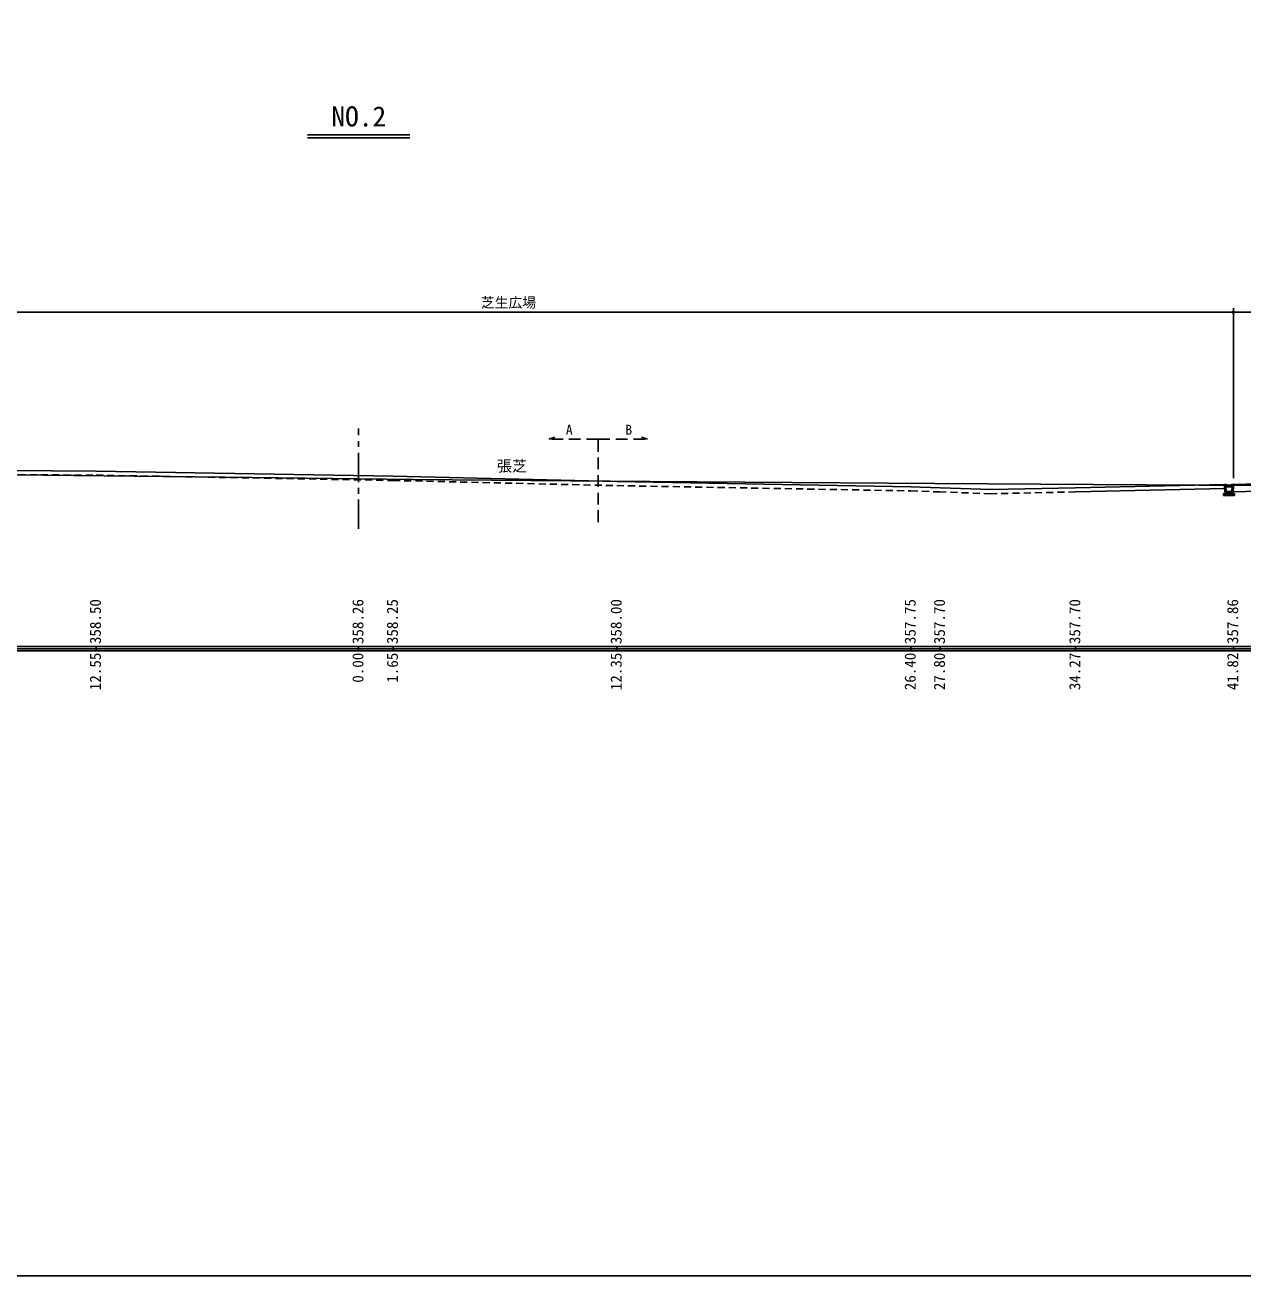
# Model space of a CAD drawing. Units: millimetres on the paper. Extents: x -84 to 7, y -133 to 191.
# Drawn here: x -54.65 to -25.54, y -59.18 to -29.26 of the extents above; entities that cross this region are included whole.
import ezdxf
from ezdxf.enums import TextEntityAlignment as Align

# ---------------------------------------------------------------- set-up
doc = ezdxf.new("R2010")
doc.units = ezdxf.units.MM
doc.header["$LTSCALE"] = 0.14
for name, pattern in [('CHAIN1', [8, 5, -1, 1, -1]), ('DASHED1', [1.8, 1.2, -0.6]), ('DASHED2', [3, 2, -1])]:
    doc.linetypes.add(name, pattern=pattern)
for name, color, linetype in [('0-1_D-BDG-3-DL-2', 7, 'Continuous'), ('0-2_D-TTL-FRAM_枠', 7, 'Continuous'), ('0-3_D-STR-2-文字', 7, 'Continuous'), ('0-4_D-STR-題字', 7, 'Continuous'), ('0-5_D-BDG-2-DL-1', 7, 'Continuous'), ('0-6_D-BMK-中心', 7, 'CHAIN1'), ('0-7_D-STR-1-計線1', 7, 'Continuous'), ('0-8_D-STR-DIM-2高さ', 7, 'Continuous'), ('0-9_D-BDG-1-現況', 7, 'Continuous'), ('0-F_D-STR-BMK-ROW', 7, 'DASHED2')]:
    doc.layers.add(name, color=color, linetype=linetype)
doc.styles.add('ＭＳ ゴシック', font='')
doc.styles.get('ＭＳ ゴシック').set_extended_font_data('MS Gothic')

msp = doc.modelspace()

# ---------------------------------------------------------------- linework, layer by layer
at = {"layer": '0-1_D-BDG-3-DL-2'}
for p, q in [((-73.8141, -44.1307), (3.4526, -44.1307)), ((-73.8141, -44.2307), (3.4526, -44.2307))]:
    msp.add_line(p, q, dxfattribs=at)
at = {"layer": '0-2_D-TTL-FRAM_枠'}
msp.add_lwpolyline([(-76.8141, -2.9807), (3.4526, -2.9807), (3.4526, -59.1807), (-76.8141, -59.1807)], close=True, dxfattribs=at)
at = {"layer": '0-3_D-STR-2-文字'}
for p, q in [((-60.3881, -36.1339), (-25.8192, -36.1339)), ((-25.7942, -36.1339), (-25.8192, -36.1339)), ((-25.7447, -36.1289), (-25.7936, -36.1289)), ((-25.7936, -36.1389), (-25.7447, -36.1389)), ((-25.7921, -36.124), (-25.7463, -36.124)), ((-25.7463, -36.1439), (-25.7921, -36.1439)), ((-25.7492, -36.1189), (-25.7891, -36.1189)), ((-25.7891, -36.1489), (-25.7492, -36.1489)), ((-25.7841, -36.114), (-25.7542, -36.114)), ((-25.7542, -36.1539), (-25.7841, -36.1539)), ((-25.7692, -40.1007), (-25.7692, -36.0339)), ((-25.7692, -39.5614), (-25.7692, -36.0339)), ((-25.7442, -36.1339), (-25.7192, -36.1339)), ((-25.7192, -36.1339), (-23.8241, -36.1339))]:
    msp.add_line(p, q, dxfattribs=at)
for points in [[(-25.7442, -36.1339), (-25.7444, -36.1308), (-25.7449, -36.1277), (-25.7459, -36.1247), (-25.7473, -36.1219), (-25.7489, -36.1192), (-25.7509, -36.1168), (-25.7532, -36.1147), (-25.7558, -36.1128), (-25.7585, -36.1113), (-25.7614, -36.1102), (-25.7645, -36.1094), (-25.7676, -36.109), (-25.7707, -36.109), (-25.7738, -36.1094), (-25.7769, -36.1102), (-25.7798, -36.1113), (-25.7826, -36.1128), (-25.7851, -36.1147), (-25.7874, -36.1168), (-25.7894, -36.1192), (-25.7911, -36.1219), (-25.7924, -36.1247), (-25.7934, -36.1277), (-25.794, -36.1308), (-25.7942, -36.1339), (-25.7692, -36.1339)], [(-25.7442, -36.1339), (-25.7444, -36.1308), (-25.7449, -36.1277), (-25.7459, -36.1247), (-25.7473, -36.1219), (-25.7489, -36.1192), (-25.7509, -36.1168), (-25.7532, -36.1147), (-25.7558, -36.1128), (-25.7585, -36.1113), (-25.7614, -36.1102), (-25.7645, -36.1094), (-25.7676, -36.109), (-25.7707, -36.109), (-25.7738, -36.1094), (-25.7769, -36.1102), (-25.7798, -36.1113), (-25.7826, -36.1128), (-25.7851, -36.1147), (-25.7874, -36.1168), (-25.7894, -36.1192), (-25.7911, -36.1219), (-25.7924, -36.1247), (-25.7934, -36.1277), (-25.794, -36.1308), (-25.7942, -36.1339), (-25.7692, -36.1339)], [(-25.7942, -36.1339), (-25.794, -36.1371), (-25.7934, -36.1402), (-25.7924, -36.1431), (-25.7911, -36.146), (-25.7894, -36.1486), (-25.7874, -36.151), (-25.7851, -36.1532), (-25.7826, -36.155), (-25.7798, -36.1566), (-25.7769, -36.1577), (-25.7738, -36.1585), (-25.7707, -36.1589), (-25.7676, -36.1589), (-25.7645, -36.1585), (-25.7614, -36.1577), (-25.7585, -36.1566), (-25.7558, -36.155), (-25.7532, -36.1532), (-25.7509, -36.151), (-25.7489, -36.1486), (-25.7473, -36.146), (-25.7459, -36.1431), (-25.7449, -36.1402), (-25.7444, -36.1371), (-25.7442, -36.1339), (-25.7692, -36.1339)], [(-25.7942, -36.1339), (-25.794, -36.1371), (-25.7934, -36.1402), (-25.7924, -36.1431), (-25.7911, -36.146), (-25.7894, -36.1486), (-25.7874, -36.151), (-25.7851, -36.1532), (-25.7826, -36.155), (-25.7798, -36.1566), (-25.7769, -36.1577), (-25.7738, -36.1585), (-25.7707, -36.1589), (-25.7676, -36.1589), (-25.7645, -36.1585), (-25.7614, -36.1577), (-25.7585, -36.1566), (-25.7558, -36.155), (-25.7532, -36.1532), (-25.7509, -36.151), (-25.7489, -36.1486), (-25.7473, -36.146), (-25.7459, -36.1431), (-25.7449, -36.1402), (-25.7444, -36.1371), (-25.7442, -36.1339), (-25.7692, -36.1339)]]:
    msp.add_lwpolyline(points, close=True, dxfattribs=at)
at = {"layer": '0-4_D-STR-題字'}
for p, q in [((-47.9058, -31.8937), (-45.4558, -31.8937)), ((-47.9058, -31.9637), (-45.4558, -31.9637))]:
    msp.add_line(p, q, dxfattribs=at)
at = {"layer": '0-5_D-BDG-2-DL-1'}
msp.add_line((-76.8141, -44.1807), (3.4526, -44.1807), dxfattribs=at)
at = {"layer": '0-6_D-BMK-中心'}
msp.add_line((-46.6798, -41.3151), (-46.6798, -38.9174), dxfattribs=at)
at = {"layer": '0-7_D-STR-1-計線1'}
for p, q in [((-25.9779, -40.2507), (-29.5436, -40.3307)), ((-25.9756, -40.3507), (-29.5414, -40.4307)), ((-25.9518, -40.2507), (-25.9779, -40.2507)), ((-25.9779, -40.2507), (-25.9779, -40.3007)), ((-25.9779, -40.3007), (-25.9726, -40.4307)), ((-25.9518, -40.3007), (-25.9779, -40.3007)), ((-25.9518, -40.3007), (-25.9425, -40.407)), ((-25.9309, -40.3057), (-25.8161, -40.3057)), ((-25.8045, -40.407), (-25.7952, -40.3007)), ((-25.7692, -40.2507), (-25.7952, -40.2507)), ((-25.7692, -40.3007), (-25.7952, -40.3007)), ((-25.7692, -40.3007), (-25.7744, -40.4307)), ((-23.8642, -40.3861), (-25.7742, -40.4259)), ((-23.8492, -40.2107), (-25.7692, -40.2507)), ((-25.7692, -40.2507), (-25.7692, -40.3107)), ((-25.7692, -40.3007), (-25.7692, -40.2507)), ((-25.7431, -40.4657), (-26.0039, -40.4657)), ((-26.0039, -40.4657), (-26.0039, -40.5157)), ((-26.0039, -40.5157), (-25.9738, -40.4657)), ((-26.0039, -40.5157), (-25.7431, -40.5157)), ((-25.9889, -40.5157), (-25.9964, -40.5032)), ((-25.9814, -40.4782), (-25.9889, -40.4657)), ((-25.9648, -40.5157), (-25.9347, -40.4657)), ((-25.9498, -40.5157), (-25.9573, -40.5032)), ((-25.7952, -40.4507), (-25.9518, -40.4507)), ((-25.9422, -40.4782), (-25.9498, -40.4657)), ((-25.9269, -40.4207), (-25.8201, -40.4207)), ((-25.9257, -40.5157), (-25.8956, -40.4657)), ((-25.9106, -40.5157), (-25.9182, -40.5032)), ((-25.9031, -40.4782), (-25.9106, -40.4657)), ((-25.8866, -40.5157), (-25.8564, -40.4657)), ((-25.8715, -40.5157), (-25.879, -40.5032)), ((-25.864, -40.4782), (-25.8715, -40.4657)), ((-25.8474, -40.5157), (-25.8173, -40.4657)), ((-25.8324, -40.5157), (-25.8399, -40.5032)), ((-25.8248, -40.4782), (-25.8324, -40.4657)), ((-25.8083, -40.5157), (-25.7782, -40.4657)), ((-25.7932, -40.5157), (-25.8008, -40.5032)), ((-25.7744, -40.4307), (-25.7952, -40.4507)), ((-25.7952, -40.4657), (-25.7952, -40.4507)), ((-25.7857, -40.4782), (-25.7932, -40.4657)), ((-25.7692, -40.5157), (-25.7431, -40.4724)), ((-25.7541, -40.5157), (-25.7616, -40.5032)), ((-25.7466, -40.4782), (-25.7541, -40.4657)), ((-25.7431, -40.5157), (-25.7431, -40.4657)), ((-52.9564, -44.2307), (-52.9564, -44.1307)), ((-46.6807, -44.1307), (-46.6807, -44.2307)), ((-46.6807, -44.1307), (-46.6807, -44.2307)), ((-45.8562, -44.1307), (-45.8562, -44.2307)), ((-40.5073, -44.1307), (-40.5073, -44.2307)), ((-33.4784, -44.1307), (-33.4784, -44.2307)), ((-32.7793, -44.1307), (-32.7793, -44.2307)), ((-29.5436, -44.1307), (-29.5436, -44.2307)), ((-25.7692, -44.1307), (-25.7692, -44.2307))]:
    msp.add_line(p, q, dxfattribs=at)
at = {"layer": '0-7_D-STR-1-計線1', "linetype": 'DASHED1'}
for points in [[(-60.4388, -39.9757), (-52.9576, -40.0307), (-45.8581, -40.1557)], [(-45.8586, -40.1557), (-40.5093, -40.2807), (-33.481, -40.4057), (-32.7828, -40.4307)], [(-29.5415, -40.4307), (-31.5638, -40.4742), (-32.7828, -40.4307)]]:
    msp.add_lwpolyline(points, dxfattribs=at)
at = {"layer": '0-7_D-STR-1-計線1'}
for points in [[(-60.4381, -39.8757), (-52.9564, -39.9307), (-45.8563, -40.0557)], [(-45.8563, -40.0557), (-40.5073, -40.1807), (-33.4784, -40.3057), (-32.7793, -40.3307)], [(-29.5436, -40.3307), (-31.563, -40.3742), (-32.7793, -40.3307)], [(-25.9779, -40.3007), (-25.9361, -40.3007), (-25.9309, -40.3057)], [(-25.9518, -40.2507), (-25.9478, -40.2528), (-25.9438, -40.2548), (-25.9397, -40.2567), (-25.9355, -40.2585), (-25.9313, -40.2602), (-25.927, -40.2617), (-25.9227, -40.2631), (-25.9184, -40.2644), (-25.914, -40.2656), (-25.9096, -40.2667), (-25.9051, -40.2676), (-25.9007, -40.2684), (-25.8962, -40.2691), (-25.8917, -40.2697), (-25.8871, -40.2701), (-25.8826, -40.2705), (-25.8781, -40.2707), (-25.8735, -40.2707), (-25.869, -40.2707), (-25.8644, -40.2705), (-25.8599, -40.2701), (-25.8553, -40.2697), (-25.8508, -40.2691), (-25.8463, -40.2684), (-25.8419, -40.2676), (-25.8374, -40.2667), (-25.833, -40.2656), (-25.8286, -40.2644), (-25.8243, -40.2631), (-25.82, -40.2617), (-25.8157, -40.2602), (-25.8115, -40.2585), (-25.8074, -40.2567), (-25.8033, -40.2548), (-25.7992, -40.2528), (-25.7952, -40.2507)], [(-25.8161, -40.3057), (-25.8109, -40.3007), (-25.7692, -40.3007)], [(-25.9726, -40.4307), (-25.9518, -40.4507), (-25.9518, -40.4657)], [(-25.9425, -40.407), (-25.9425, -40.4076), (-25.9424, -40.4082), (-25.9423, -40.4088), (-25.9421, -40.4094), (-25.9419, -40.41), (-25.9417, -40.4106), (-25.9415, -40.4112), (-25.9413, -40.4117), (-25.941, -40.4123), (-25.9407, -40.4129), (-25.9404, -40.4134), (-25.94, -40.4139), (-25.9397, -40.4144), (-25.9393, -40.4149), (-25.9389, -40.4154), (-25.9384, -40.4159), (-25.938, -40.4163), (-25.9375, -40.4168), (-25.937, -40.4172), (-25.9365, -40.4176), (-25.936, -40.4179), (-25.9355, -40.4183), (-25.9349, -40.4186), (-25.9344, -40.4189), (-25.9338, -40.4192), (-25.9332, -40.4195), (-25.9326, -40.4197), (-25.932, -40.4199), (-25.9314, -40.4201), (-25.9308, -40.4203), (-25.9301, -40.4204), (-25.9295, -40.4205), (-25.9289, -40.4206), (-25.9282, -40.4207), (-25.9276, -40.4207), (-25.9269, -40.4207)], [(-25.8201, -40.4207), (-25.8194, -40.4207), (-25.8188, -40.4207), (-25.8181, -40.4206), (-25.8175, -40.4205), (-25.8169, -40.4204), (-25.8162, -40.4203), (-25.8156, -40.4201), (-25.815, -40.4199), (-25.8144, -40.4197), (-25.8138, -40.4195), (-25.8132, -40.4192), (-25.8126, -40.4189), (-25.8121, -40.4186), (-25.8115, -40.4183), (-25.811, -40.4179), (-25.8105, -40.4176), (-25.81, -40.4172), (-25.8095, -40.4168), (-25.809, -40.4163), (-25.8086, -40.4159), (-25.8081, -40.4154), (-25.8077, -40.4149), (-25.8073, -40.4144), (-25.807, -40.4139), (-25.8066, -40.4134), (-25.8063, -40.4129), (-25.806, -40.4123), (-25.8058, -40.4117), (-25.8055, -40.4112), (-25.8053, -40.4106), (-25.8051, -40.41), (-25.8049, -40.4094), (-25.8048, -40.4088), (-25.8046, -40.4082), (-25.8046, -40.4076), (-25.8045, -40.407)]]:
    msp.add_lwpolyline(points, dxfattribs=at)
msp.add_lwpolyline([(-25.7952, -40.4507), (-25.9518, -40.4507), (-25.9518, -40.4657), (-25.7952, -40.4657)], close=True, dxfattribs=at)
at = {"layer": '0-9_D-BDG-1-現況'}
msp.add_lwpolyline([(-66.6899, -39.8807), (-62.6107, -39.9307), (-58.4581, -39.9807), (-54.2168, -40.0307), (-49.8669, -40.0807), (-45.3822, -40.1307), (-39.7149, -40.1807), (-32.9081, -40.2307), (-25.334, -40.2807), (-15.4619, -40.3307), (-12.9636, -40.3357)], dxfattribs=at)
at = {"layer": '0-F_D-STR-BMK-ROW'}
for p, q in [((-42.1319, -39.1727), (-41.9874, -39.1212)), ((-40.9526, -39.1727), (-42.1319, -39.1727)), ((-40.9526, -41.1497), (-40.9526, -39.1727)), ((-40.9526, -39.1727), (-39.7732, -39.1727)), ((-39.7732, -39.1727), (-39.9177, -39.1212))]:
    msp.add_line(p, q, dxfattribs=at)

# ---------------------------------------------------------------- texts
at = {"layer": '0-3_D-STR-2-文字', "style": 'ＭＳ ゴシック'}
for s, height, p in [('芝生広場', 0.2419, (-43.758, -36.0959)), ('張芝', 0.2639, (-43.3746, -40.0215))]:
    msp.add_text(s, height=height, dxfattribs=at).set_placement(p, align=Align.BOTTOM_LEFT)
at = {"layer": '0-4_D-STR-題字', "style": 'ＭＳ ゴシック'}
msp.add_text('NO.2', height=0.4811, dxfattribs=at).set_placement((-47.3305, -31.8347), align=Align.BOTTOM_LEFT)
at = {"layer": '0-8_D-STR-DIM-2高さ', "style": 'ＭＳ ゴシック'}
for s, p in [('358.50', (-52.7627, -44.0699)), ('358.26', (-46.4869, -44.0699)), ('358.25', (-45.6624, -44.0699)), ('358.00', (-40.3135, -44.0699)), ('357.75', (-33.2846, -44.0699)), ('357.70', (-32.5855, -44.0699)), ('357.70', (-29.3499, -44.0699)), ('357.86', (-25.5753, -44.0699)), ('12.55', (-52.7627, -45.1718)), ('0.00', (-46.4869, -44.9931)), ('1.65', (-45.6624, -44.9931)), ('12.35', (-40.3135, -45.1718)), ('26.40', (-33.2846, -45.1718)), ('27.80', (-32.5855, -45.1718)), ('34.27', (-29.3499, -45.1718)), ('41.82', (-25.5753, -45.1718))]:
    msp.add_text(s, height=0.2639, rotation=90, dxfattribs=at).set_placement(p, align=Align.BOTTOM_LEFT)
at = {"layer": '0-F_D-STR-BMK-ROW', "style": 'ＭＳ ゴシック'}
for s, p in [('A', (-41.7272, -39.1357)), ('B', (-40.3052, -39.1363))]:
    msp.add_text(s, height=0.2405, dxfattribs=at).set_placement(p, align=Align.BOTTOM_LEFT)

doc.saveas('drawing.dxf')
